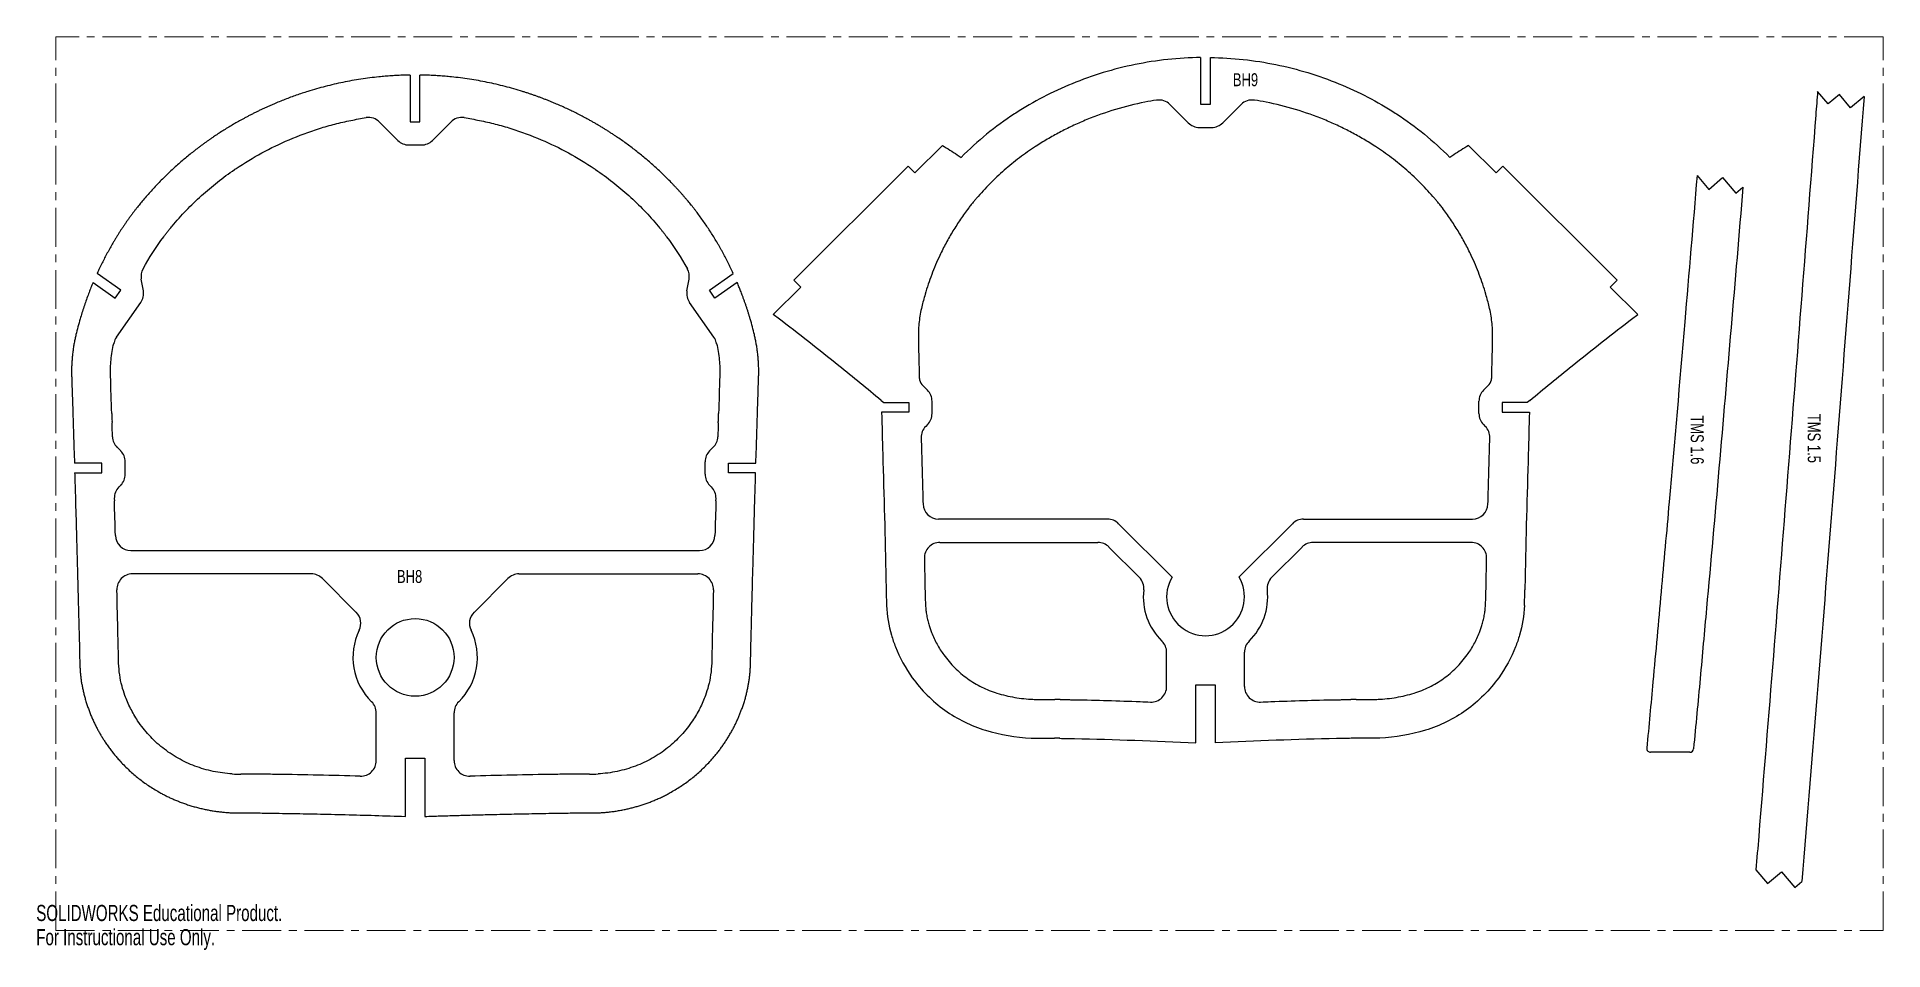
# Model space of a CAD drawing. Header units: inches. Extents: x 0 to 23.8, y 0 to 11.8.
import ezdxf

# ---------------------------------------------------------------- set-up
doc = ezdxf.new("R2010")
doc.units = ezdxf.units.IN
doc.header["$MEASUREMENT"] = 0
doc.linetypes.add('CENTERX2', pattern=[0.8, 0.5, -0.1, 0.1, -0.1])
doc.layers.add('PART_NAMES', color=1, linetype='Continuous')
doc.styles.add('SLDTEXTSTYLE0', font='TXT', dxfattribs={"width": 0.75})
doc.styles.add('SLDTEXTSTYLE1', font='TXT', dxfattribs={"width": 0.7})

msp = doc.modelspace()

# ---------------------------------------------------------------- linework, layer by layer
at = {"color": 7, "linetype": 'CENTERX2', "lineweight": 18}
for p, q in [((0.25, 0.25), (0.25, 11.75)), ((23.75, 11.75), (0.25, 11.75)), ((23.75, 0.25), (23.75, 11.75)), ((0.25, 0.25), (23.75, 0.25))]:
    msp.add_line(p, q, dxfattribs=at)
at = {"color": 7, "linetype": 'Continuous', "lineweight": 25}
for p, q in [((14.974, 11.485), (14.974, 10.885)), ((15.099, 10.885), (15.099, 11.485)), ((4.81, 11.259), (4.81, 10.659)), ((4.935, 10.659), (4.935, 11.259)), ((23.045, 10.887), (22.908, 11.049)), ((23.19, 11.009), (23.045, 10.887)), ((23.333, 10.839), (23.19, 11.009)), ((23.505, 10.984), (23.333, 10.839)), ((14.579, 10.88), (14.815, 10.643)), ((14.974, 10.885), (15.099, 10.885)), ((15.258, 10.643), (15.494, 10.88)), ((4.415, 10.654), (4.652, 10.417)), ((4.81, 10.659), (4.935, 10.659)), ((5.094, 10.417), (5.331, 10.654)), ((14.957, 10.585), (15.116, 10.585)), ((4.793, 10.359), (4.953, 10.359)), ((11.3, 10), (11.654, 10.353)), ((11.844, 10.233), (11.896, 10.2)), ((18.229, 10.233), (18.177, 10.2)), ((18.773, 10), (18.419, 10.353)), ((11.212, 10.088), (9.743, 8.62)), ((11.3, 10), (11.212, 10.088)), ((18.773, 10), (18.861, 10.088)), ((18.861, 10.088), (20.33, 8.62)), ((21.358, 9.965), (21.508, 9.788)), ((21.508, 9.788), (21.687, 9.939)), ((21.687, 9.939), (21.857, 9.738)), ((21.857, 9.738), (21.947, 9.815)), ((0.731, 8.588), (1.017, 8.387)), ((0.791, 8.725), (0.782, 8.705)), ((1.089, 8.489), (0.782, 8.705)), ((1.378, 8.481), (1.351, 8.634)), ((8.368, 8.481), (8.395, 8.634)), ((8.657, 8.489), (8.964, 8.705)), ((9.015, 8.588), (8.728, 8.387)), ((8.964, 8.705), (8.955, 8.725)), ((9.743, 8.62), (9.831, 8.531)), ((20.33, 8.62), (20.242, 8.531)), ((1.017, 8.387), (1.089, 8.489)), ((1.031, 7.884), (1.345, 8.331)), ((8.714, 7.884), (8.401, 8.331)), ((8.728, 8.387), (8.657, 8.489)), ((9.478, 8.178), (9.831, 8.531)), ((20.595, 8.178), (20.242, 8.531)), ((11.462, 7.203), (11.405, 7.26)), ((18.611, 7.203), (18.668, 7.26)), ((10.866, 7.071), (10.899, 7.044)), ((11.22, 6.919), (10.87, 6.919)), ((10.899, 7.044), (11.22, 7.044)), ((11.22, 7.044), (11.22, 6.919)), ((11.52, 6.902), (11.52, 7.061)), ((18.553, 6.902), (18.553, 7.061)), ((19.174, 7.044), (18.853, 7.044)), ((18.853, 7.044), (18.853, 6.919)), ((18.853, 6.919), (19.203, 6.919)), ((19.207, 7.071), (19.174, 7.044)), ((0.974, 6.8), (0.975, 6.782)), ((11.462, 6.76), (11.439, 6.737)), ((18.611, 6.76), (18.634, 6.737)), ((1.086, 6.422), (1.039, 6.469)), ((8.66, 6.422), (8.707, 6.469)), ((0.487, 6.392), (0.491, 6.264)), ((0.844, 6.264), (0.491, 6.264)), ((0.844, 6.139), (0.844, 6.264)), ((1.144, 6.121), (1.144, 6.281)), ((8.601, 6.121), (8.601, 6.281)), ((8.901, 6.264), (9.255, 6.264)), ((8.901, 6.139), (8.901, 6.264)), ((9.255, 6.264), (9.259, 6.392)), ((0.494, 6.139), (0.844, 6.139)), ((1.063, 5.957), (1.086, 5.98)), ((8.683, 5.957), (8.66, 5.98)), ((9.251, 6.139), (8.901, 6.139)), ((1.004, 5.81), (1.005, 5.778)), ((8.741, 5.778), (8.742, 5.81)), ((13.777, 5.544), (11.604, 5.544)), ((14.606, 4.798), (13.918, 5.485)), ((15.467, 4.798), (16.155, 5.485)), ((16.296, 5.544), (18.469, 5.544)), ((11.621, 5.244), (13.653, 5.244)), ((18.452, 5.244), (16.42, 5.244)), ((1.218, 5.139), (8.528, 5.139)), ((13.794, 5.185), (14.184, 4.795)), ((16.279, 5.185), (15.889, 4.795)), ((3.538, 4.839), (1.237, 4.839)), ((4.116, 4.344), (3.68, 4.78)), ((5.63, 4.344), (6.066, 4.78)), ((6.208, 4.839), (8.509, 4.839)), ((0.552, 4.032), (0.555, 3.892)), ((9.191, 3.892), (9.194, 4.032)), ((14.537, 3.39), (14.537, 3.83)), ((15.537, 3.39), (15.537, 3.83)), ((14.912, 3.413), (15.162, 3.413)), ((14.912, 2.663), (14.912, 3.413)), ((15.162, 3.413), (15.162, 2.663)), ((4.373, 2.436), (4.373, 3.05)), ((5.373, 2.436), (5.373, 3.05)), ((4.748, 2.468), (4.998, 2.468)), ((4.748, 1.718), (4.748, 2.468)), ((4.998, 2.468), (4.998, 1.718)), ((21.264, 2.543), (20.761, 2.543)), ((22.115, 1.031), (22.265, 0.853)), ((22.265, 0.853), (22.444, 1.005)), ((22.444, 1.005), (22.614, 0.803)), ((22.614, 0.803), (22.705, 0.88))]:
    msp.add_line(p, q, dxfattribs=at)
at = {"color": 7, "linetype": 'Continuous', "lineweight": 25, "flags": 128}
for points in [[(0.475, 6.784), (0.475, 6.782), (0.475, 6.779), (0.475, 6.777), (0.475, 6.775), (0.475, 6.773), (0.475, 6.771), (0.475, 6.768), (0.475, 6.766)], [(8.771, 6.782), (8.771, 6.784), (8.771, 6.787), (8.771, 6.789), (8.771, 6.791), (8.771, 6.793), (8.771, 6.795), (8.771, 6.798), (8.771, 6.8)], [(9.271, 6.766), (9.271, 6.768), (9.271, 6.771), (9.271, 6.773), (9.271, 6.775), (9.271, 6.777), (9.271, 6.779), (9.271, 6.782), (9.271, 6.784)]]:
    msp.add_lwpolyline(points, dxfattribs=at)
at = {"color": 7, "linetype": 'Continuous', "lineweight": 25}
msp.add_circle((4.873, 3.764), 0.5, dxfattribs=at)
for centre, radius, start, end in [((14.438, 10.738), 0.2, 45, 98.9804), ((15.635, 10.738), 0.2, 81.0196, 135), ((4.273, 10.513), 0.2, 45.0001, 98.8065), ((5.472, 10.513), 0.2, 81.1935, 135), ((5.025, 6.409), 4.896, 123.9351, 124.2438), ((4.72, 6.409), 4.896, 55.7562, 56.0649), ((14.957, 10.785), 0.2, 225, 270), ((15.116, 10.785), 0.2, 270, 315), ((4.793, 10.559), 0.2, 225.0001, 270), ((4.953, 10.559), 0.2, 270, 315), ((5.025, 6.409), 4.396, 123.9411, 124.2438), ((4.72, 6.409), 4.396, 55.7562, 56.0644), ((1.548, 8.669), 0.2, 150.8783, 190), ((8.198, 8.669), 0.2, 350, 29.1217), ((1.181, 8.446), 0.2, 325, 10), ((8.565, 8.446), 0.2, 170, 215), ((14.758, 7.462), 3.467, 163.6466, 166.3965), ((15.315, 7.462), 3.467, 13.6035, 16.3534), ((4.703, 6.914), 4.311, 163.7446, 166.5321), ((5.043, 6.914), 4.311, 13.4679, 16.2554), ((1.195, 7.769), 0.2, 145, 166.2982), ((8.551, 7.769), 0.2, 13.7018, 35), ((4.703, 6.914), 3.811, 166.2982, 166.5321), ((5.043, 6.914), 3.811, 13.4679, 13.7018), ((31.914, 8.041), 20.569, 181.6536, 181.8973), ((31.837, 8.038), 20.492, 181.8956, 181.9651), ((-1.841, 8.041), 20.569, 358.1028, 358.3465), ((-1.764, 8.038), 20.492, 358.0349, 358.1044), ((11.546, 7.401), 0.2, 199.2549, 225), ((11.32, 7.061), 0.2, 0, 45), ((18.753, 7.061), 0.2, 135, 180), ((18.527, 7.401), 0.2, 315, 340.7451), ((89.686, 9.636), 89.257, 181.76466, 181.83113), ((89.686, 9.636), 88.757, 181.76466, 181.83113), ((-79.94, 9.636), 88.757, 358.16887, 358.23534), ((-79.94, 9.636), 89.257, 358.16887, 358.23534), ((11.32, 6.902), 0.2, 315, 0), ((18.753, 6.902), 0.2, 180, 225), ((11.58, 6.596), 0.2, 135, 181.6867), ((18.493, 6.596), 0.2, 358.3133, 45), ((1.18, 6.61), 0.2, 181.7793, 225), ((0.944, 6.281), 0.2, 0, 45), ((8.801, 6.281), 0.2, 135, 180), ((8.565, 6.61), 0.2, 315, 358.2207), ((1.204, 5.816), 0.2, 135, 181.6594), ((0.944, 6.121), 0.2, 315, 0), ((8.801, 6.121), 0.2, 180, 225), ((8.542, 5.816), 0.2, 358.3406, 45), ((11.604, 5.744), 0.2, 181.4996, 270), ((18.469, 5.744), 0.2, 270, 358.5004), ((13.777, 5.344), 0.2, 45, 90), ((16.296, 5.344), 0.2, 90, 135), ((1.218, 5.339), 0.2, 181.6026, 270), ((8.528, 5.339), 0.2, 270, 358.3974), ((11.621, 5.044), 0.2, 90, 181.2703), ((13.653, 5.044), 0.2, 45, 90), ((16.42, 5.044), 0.2, 90, 135), ((18.452, 5.044), 0.2, 358.7297, 90), ((1.237, 4.639), 0.2, 90, 181.4929), ((3.538, 4.639), 0.2, 45, 90), ((6.208, 4.639), 0.2, 90, 135), ((8.509, 4.639), 0.2, 358.5071, 90), ((14.043, 4.654), 0.2, 353.6822, 45), ((15.037, 4.544), 0.5, 149.4775, 30.5225), ((16.03, 4.654), 0.2, 135, 186.3178), ((19.146, 4.782), 8.218, 181.0272, 182.4418), ((19.146, 4.782), 7.718, 181.0272, 182.4418), ((15.037, 4.544), 0.8, 173.6822, 225.573), ((15.037, 4.544), 0.8, 314.427, 6.3178), ((10.927, 4.782), 7.718, 357.5582, 358.9728), ((10.927, 4.782), 8.218, 357.5582, 358.9728), ((3.974, 4.203), 0.2, 333.9656, 45), ((5.771, 4.203), 0.2, 135, 206.0344), ((4.873, 3.764), 0.8, 153.9656, 225.573), ((4.873, 3.764), 0.8, 314.427, 26.0344), ((14.337, 3.83), 0.2, 0, 45.573), ((15.737, 3.83), 0.2, 134.427, 180), ((14.337, 3.39), 0.2, 267.7101, 0), ((15.737, 3.39), 0.2, 180, 272.2899), ((4.173, 3.05), 0.2, 360, 45.573), ((5.573, 3.05), 0.2, 134.427, 180), ((12.941, -11.623), 14.848, 89.1196, 89.3827), ((17.132, -11.623), 14.848, 90.6173, 90.8804), ((12.941, -11.623), 14.348, 89.1196, 89.3827), ((17.132, -11.623), 14.348, 90.6173, 90.8804), ((4.173, 2.436), 0.2, 268.4374, 360), ((5.573, 2.436), 0.2, 180, 271.5626), ((20.761, 2.593), 0.05, 174.6541, 270), ((21.264, 2.593), 0.05, 270, 354.659), ((2.616, 3.892), 1.63, 266.599, 270.601), ((2.541, -26.671), 28.934, 89.3179, 89.4594), ((7.204, -26.671), 28.934, 90.5404, 90.6819), ((7.13, 3.892), 1.63, 269.399, 273.4008), ((2.616, 3.892), 2.13, 266.599, 270.601), ((2.541, -26.671), 28.434, 89.3179, 89.4594), ((7.204, -26.671), 28.434, 90.5404, 90.6819), ((7.13, 3.892), 2.13, 269.399, 273.401)]:
    msp.add_arc(centre, radius, start, end, dxfattribs=at)
for points in [[(14.974, 11.485), (14.691, 11.481), (14.125, 11.42), (13.582, 11.255), (13.32, 11.147)], [(15.099, 11.485), (15.382, 11.481), (15.948, 11.42), (16.491, 11.255), (16.753, 11.147)], [(13.32, 11.147), (13.068, 11.044), (12.825, 10.917), (12.596, 10.77)], [(16.753, 11.147), (17.005, 11.044), (17.248, 10.917), (17.477, 10.77)], [(12.579, 10.759), (12.332, 10.598), (12.102, 10.41), (11.896, 10.2)], [(12.596, 10.77), (12.59, 10.766), (12.585, 10.762), (12.579, 10.759)], [(13.51, 10.685), (13.454, 10.662), (13.343, 10.613), (13.18, 10.533), (13.021, 10.445), (12.917, 10.382), (12.866, 10.349)], [(17.207, 10.349), (17.156, 10.382), (17.052, 10.445), (16.893, 10.533), (16.73, 10.613), (16.619, 10.662), (16.563, 10.685)], [(17.477, 10.77), (17.483, 10.766), (17.488, 10.762), (17.494, 10.759)], [(17.494, 10.759), (17.741, 10.598), (17.971, 10.41), (18.177, 10.2)], [(2.571, 10.056), (2.785, 10.2), (3.013, 10.325), (3.251, 10.426)], [(6.495, 10.426), (6.732, 10.325), (6.96, 10.201), (7.175, 10.056)], [(11.654, 10.353), (11.717, 10.313), (11.781, 10.273), (11.844, 10.233)], [(12.852, 10.34), (12.781, 10.294), (12.642, 10.196), (12.446, 10.036), (12.261, 9.862), (12.147, 9.738), (12.092, 9.674)], [(12.866, 10.349), (12.865, 10.348), (12.863, 10.347), (12.859, 10.344), (12.855, 10.342), (12.853, 10.34), (12.852, 10.34)], [(17.221, 10.34), (17.22, 10.34), (17.218, 10.342), (17.214, 10.344), (17.21, 10.347), (17.208, 10.348), (17.207, 10.349)], [(17.981, 9.674), (17.926, 9.738), (17.812, 9.862), (17.627, 10.036), (17.431, 10.196), (17.292, 10.294), (17.221, 10.34)], [(18.419, 10.353), (18.356, 10.313), (18.292, 10.273), (18.229, 10.233)], [(11.991, 9.548), (11.954, 9.501), (11.885, 9.404), (11.788, 9.253), (11.699, 9.098), (11.645, 8.991), (11.62, 8.937)], [(12.057, 9.632), (12.051, 9.625), (12.04, 9.612), (12.023, 9.591), (12.007, 9.57), (11.996, 9.556), (11.991, 9.548)], [(12.092, 9.674), (12.089, 9.67), (12.083, 9.663), (12.075, 9.653), (12.066, 9.643), (12.06, 9.636), (12.057, 9.632)], [(18.016, 9.632), (18.013, 9.636), (18.007, 9.643), (17.998, 9.653), (17.99, 9.663), (17.984, 9.67), (17.981, 9.674)], [(18.083, 9.548), (18.077, 9.556), (18.066, 9.57), (18.05, 9.591), (18.033, 9.612), (18.022, 9.625), (18.016, 9.632)], [(18.453, 8.937), (18.428, 8.991), (18.374, 9.098), (18.285, 9.253), (18.188, 9.404), (18.119, 9.501), (18.083, 9.548)], [(1.71, 9.27), (1.723, 9.285), (1.735, 9.3), (1.747, 9.315)], [(7.998, 9.315), (8.011, 9.3), (8.023, 9.285), (8.036, 9.27)], [(1.373, 8.766), (1.453, 8.91), (1.542, 9.048), (1.64, 9.179)], [(8.106, 9.179), (8.204, 9.048), (8.293, 8.91), (8.373, 8.766)], [(11.62, 8.937), (11.601, 8.897), (11.565, 8.815), (11.515, 8.691), (11.47, 8.566), (11.444, 8.481), (11.431, 8.438)], [(18.642, 8.438), (18.629, 8.481), (18.603, 8.566), (18.558, 8.691), (18.508, 8.815), (18.472, 8.897), (18.453, 8.937)], [(11.388, 8.277), (11.38, 8.246), (11.367, 8.182), (11.353, 8.084), (11.345, 7.987), (11.344, 7.921), (11.344, 7.888)], [(18.729, 7.888), (18.729, 7.921), (18.728, 7.987), (18.72, 8.084), (18.706, 8.182), (18.693, 8.246), (18.685, 8.277)], [(11.344, 7.888), (11.345, 7.852), (11.346, 7.778), (11.348, 7.668), (11.351, 7.558), (11.353, 7.484), (11.354, 7.447)], [(18.719, 7.447), (18.72, 7.484), (18.722, 7.558), (18.725, 7.668), (18.727, 7.778), (18.728, 7.852), (18.729, 7.888)], [(0.971, 6.903), (0.966, 7.064), (0.961, 7.225), (0.955, 7.386)], [(8.79, 7.386), (8.785, 7.225), (8.78, 7.064), (8.775, 6.903)], [(10.87, 6.919), (10.876, 6.74), (10.881, 6.56), (10.886, 6.381)], [(19.203, 6.919), (19.197, 6.74), (19.192, 6.56), (19.187, 6.381)], [(0.981, 6.604), (0.979, 6.663), (0.977, 6.723), (0.975, 6.782)], [(8.771, 6.782), (8.769, 6.723), (8.767, 6.663), (8.765, 6.604)], [(10.886, 6.381), (10.902, 5.843), (10.916, 5.305), (10.927, 4.765)], [(19.187, 6.381), (19.171, 5.843), (19.157, 5.305), (19.146, 4.765)], [(1.018, 5.333), (1.014, 5.481), (1.009, 5.63), (1.005, 5.778)], [(8.741, 5.778), (8.736, 5.63), (8.732, 5.481), (8.728, 5.333)], [(11.421, 5.039), (11.423, 4.951), (11.425, 4.863), (11.427, 4.775)], [(18.646, 4.775), (18.648, 4.863), (18.65, 4.951), (18.652, 5.039)], [(10.927, 4.765), (10.928, 4.722), (10.929, 4.678), (10.929, 4.635)], [(11.427, 4.775), (11.427, 4.764), (11.427, 4.742), (11.428, 4.709), (11.429, 4.676), (11.429, 4.654), (11.429, 4.644)], [(18.644, 4.644), (18.644, 4.654), (18.644, 4.676), (18.645, 4.709), (18.646, 4.742), (18.646, 4.764), (18.646, 4.775)], [(19.146, 4.765), (19.145, 4.722), (19.144, 4.678), (19.144, 4.635)], [(1.051, 4.044), (1.047, 4.24), (1.042, 4.437), (1.037, 4.633)], [(8.709, 4.633), (8.704, 4.437), (8.699, 4.24), (8.694, 4.044)], [(10.935, 4.432), (10.941, 4.303), (10.962, 4.174), (10.998, 4.05)], [(11.435, 4.453), (11.436, 4.431), (11.439, 4.386), (11.448, 4.32), (11.461, 4.254), (11.472, 4.211), (11.478, 4.19)], [(18.595, 4.19), (18.601, 4.211), (18.612, 4.254), (18.625, 4.32), (18.634, 4.386), (18.637, 4.431), (18.638, 4.453)], [(19.138, 4.432), (19.132, 4.303), (19.111, 4.174), (19.075, 4.05)], [(1.055, 3.903), (1.054, 3.95), (1.053, 3.997), (1.051, 4.044)], [(8.694, 4.044), (8.693, 3.997), (8.692, 3.95), (8.691, 3.903)], [(10.998, 4.05), (11.013, 4), (11.03, 3.95), (11.049, 3.901)], [(11.478, 4.19), (11.481, 4.181), (11.486, 4.163), (11.495, 4.137), (11.504, 4.111), (11.511, 4.093), (11.514, 4.085)], [(11.514, 4.085), (11.524, 4.059), (11.546, 4.008), (11.583, 3.934), (11.625, 3.863), (11.656, 3.818), (11.672, 3.796)], [(18.401, 3.796), (18.417, 3.818), (18.448, 3.863), (18.49, 3.934), (18.527, 4.008), (18.549, 4.059), (18.559, 4.085)], [(18.559, 4.085), (18.562, 4.093), (18.569, 4.111), (18.578, 4.137), (18.587, 4.163), (18.592, 4.181), (18.595, 4.19)], [(19.075, 4.05), (19.06, 4), (19.043, 3.95), (19.024, 3.901)], [(1.06, 3.689), (1.058, 3.761), (1.056, 3.832), (1.055, 3.903)], [(8.691, 3.903), (8.689, 3.832), (8.688, 3.761), (8.686, 3.689)], [(11.049, 3.901), (11.105, 3.76), (11.178, 3.626), (11.266, 3.503)], [(19.024, 3.901), (18.968, 3.76), (18.895, 3.626), (18.807, 3.503)], [(11.672, 3.796), (11.714, 3.737), (11.808, 3.627), (11.973, 3.487), (12.157, 3.377), (12.287, 3.325), (12.355, 3.305)], [(17.718, 3.305), (17.786, 3.325), (17.916, 3.377), (18.1, 3.487), (18.265, 3.627), (18.359, 3.737), (18.401, 3.796)], [(1.14, 3.276), (1.126, 3.315), (1.114, 3.355), (1.103, 3.395)], [(8.643, 3.395), (8.632, 3.355), (8.62, 3.315), (8.606, 3.276)], [(11.266, 3.503), (11.324, 3.423), (11.453, 3.271), (11.68, 3.079), (11.934, 2.927), (12.116, 2.855), (12.209, 2.826)], [(18.807, 3.503), (18.749, 3.423), (18.62, 3.271), (18.393, 3.079), (18.139, 2.927), (17.957, 2.855), (17.864, 2.826)], [(12.355, 3.305), (12.392, 3.293), (12.467, 3.273), (12.582, 3.249), (12.7, 3.233), (12.778, 3.227), (12.818, 3.225)], [(12.818, 3.225), (12.827, 3.225), (12.845, 3.224), (12.873, 3.223), (12.9, 3.223), (12.919, 3.223), (12.928, 3.223)], [(12.928, 3.223), (12.942, 3.224), (12.971, 3.224), (13.014, 3.224), (13.058, 3.224), (13.086, 3.224), (13.101, 3.224)], [(13.169, 3.223), (13.185, 3.222), (13.216, 3.222), (13.263, 3.221), (13.311, 3.22), (13.344, 3.22), (13.36, 3.22)], [(16.713, 3.22), (16.729, 3.22), (16.762, 3.22), (16.81, 3.221), (16.857, 3.222), (16.888, 3.222), (16.904, 3.223)], [(16.972, 3.224), (16.987, 3.224), (17.015, 3.224), (17.059, 3.224), (17.102, 3.224), (17.131, 3.224), (17.145, 3.223)], [(17.145, 3.223), (17.154, 3.223), (17.173, 3.223), (17.2, 3.223), (17.228, 3.224), (17.246, 3.225), (17.255, 3.225)], [(17.255, 3.225), (17.295, 3.227), (17.373, 3.233), (17.491, 3.249), (17.606, 3.273), (17.681, 3.293), (17.718, 3.305)], [(12.209, 2.826), (12.398, 2.769), (12.595, 2.735), (12.795, 2.726)], [(12.795, 2.726), (12.842, 2.723), (12.888, 2.723), (12.935, 2.723)], [(12.935, 2.723), (12.988, 2.724), (13.042, 2.724), (13.095, 2.724)], [(13.161, 2.723), (13.224, 2.722), (13.287, 2.721), (13.35, 2.72)], [(13.35, 2.72), (13.867, 2.709), (14.387, 2.69), (14.912, 2.663)], [(16.723, 2.72), (16.206, 2.709), (15.686, 2.69), (15.162, 2.663)], [(16.912, 2.723), (16.849, 2.722), (16.786, 2.721), (16.723, 2.72)], [(17.138, 2.723), (17.085, 2.724), (17.031, 2.724), (16.978, 2.724)], [(17.278, 2.726), (17.231, 2.723), (17.185, 2.723), (17.138, 2.723)], [(17.864, 2.826), (17.675, 2.769), (17.478, 2.735), (17.278, 2.726)], [(2.814, 2.262), (2.754, 2.263), (2.693, 2.263), (2.633, 2.262)], [(4.167, 2.236), (3.808, 2.246), (3.448, 2.254), (3.088, 2.259)], [(6.658, 2.259), (6.298, 2.254), (5.938, 2.246), (5.578, 2.236)], [(7.113, 2.262), (7.053, 2.263), (6.992, 2.263), (6.931, 2.262)]]:
    msp.add_open_spline(points, degree=3, dxfattribs=at)
for points, knots in [([(4.81, 11.259), (4.797, 11.259), (4.77, 11.258), (4.729, 11.257), (4.689, 11.256), (4.649, 11.254), (4.608, 11.252), (4.568, 11.249), (4.527, 11.246), (4.487, 11.243), (4.447, 11.24), (4.342, 11.229), (4.174, 11.208), (3.944, 11.167), (3.717, 11.114), (3.542, 11.064), (3.418, 11.024), (3.344, 10.999), (3.271, 10.973), (3.198, 10.945), (3.126, 10.916), (3.078, 10.896), (3.054, 10.886)], [0, 0, 0, 0, 0.022407, 0.044808, 0.067206, 0.089603, 0.111999, 0.134398, 0.1568, 0.179207, 0.201622, 0.224045, 0.353346, 0.482665, 0.611975, 0.741305, 0.784438, 0.827548, 0.870647, 0.913747, 0.956861, 1, 1, 1, 1]), ([(6.692, 10.886), (6.679, 10.892), (6.652, 10.903), (6.613, 10.919), (6.574, 10.935), (6.534, 10.95), (6.494, 10.965), (6.455, 10.98), (6.415, 10.994), (6.375, 11.008), (6.334, 11.022), (6.294, 11.035), (6.193, 11.067), (6.029, 11.114), (5.801, 11.167), (5.571, 11.208), (5.39, 11.231), (5.259, 11.243), (5.178, 11.249), (5.097, 11.254), (5.016, 11.257), (4.962, 11.258), (4.935, 11.259)], [0, 0, 0, 0, 0.023533, 0.047056, 0.070573, 0.094085, 0.117594, 0.141102, 0.164611, 0.188123, 0.21164, 0.235164, 0.258697, 0.388015, 0.517337, 0.646645, 0.775957, 0.820791, 0.865599, 0.910394, 0.95519, 1, 1, 1, 1]), ([(14.407, 10.936), (14.357, 10.928), (14.179, 10.896), (13.876, 10.821), (13.63, 10.734), (13.51, 10.685)], [0.4035093, 0.4035093, 0.4035093, 0.4035093, 0.5000465, 0.7500187, 0.9999909, 0.9999909, 0.9999909, 0.9999909]), ([(16.563, 10.685), (16.443, 10.734), (16.197, 10.821), (15.894, 10.896), (15.716, 10.928), (15.666, 10.936)], [0.0001022, 0.0001022, 0.0001022, 0.0001022, 0.2500744, 0.5000465, 0.5965837, 0.5965837, 0.5965837, 0.5965837]), ([(22.908, 11.049), (22.9, 10.948), (22.772, 9.298), (22.525, 6.101), (22.266, 2.865), (22.127, 1.175), (22.115, 1.031)], [181.95232, 181.95232, 181.95232, 181.95232, 182.716352, 194.359189, 206.002025, 207.089711, 207.089711, 207.089711, 207.089711]), ([(23.505, 10.984), (23.374, 9.299), (23.244, 7.615), (22.979, 4.246), (22.844, 2.563), (22.705, 0.88)], [0, 0, 0, 0, 0.5, 0.5, 1, 1, 1, 1]), ([(3.054, 10.886), (3.041, 10.88), (3.014, 10.869), (2.975, 10.851), (2.935, 10.833), (2.896, 10.815), (2.857, 10.796), (2.818, 10.777), (2.779, 10.757), (2.74, 10.737), (2.702, 10.717), (2.655, 10.692), (2.6, 10.661), (2.537, 10.625), (2.475, 10.588), (2.413, 10.55), (2.352, 10.511), (2.312, 10.484), (2.292, 10.471)], [0, 0, 0, 0, 0.049975, 0.099942, 0.149906, 0.19987, 0.249841, 0.29982, 0.349815, 0.399827, 0.449863, 0.499926, 0.58334, 0.6667, 0.750025, 0.833337, 0.916655, 1, 1, 1, 1]), ([(3.251, 10.426), (3.379, 10.481), (3.509, 10.529), (3.708, 10.592), (3.775, 10.611), (3.909, 10.645), (4.042, 10.676), (4.177, 10.7), (4.243, 10.711)], [0.3794382, 0.3794382, 0.3794382, 0.3794382, 0.6294382, 0.6294382, 0.7544382, 0.7544382, 0.8794382, 1, 1, 1, 1]), ([(5.503, 10.711), (5.569, 10.7), (5.703, 10.676), (5.836, 10.645), (5.971, 10.611), (6.038, 10.592), (6.237, 10.529), (6.367, 10.481), (6.495, 10.426)], [0, 0, 0, 0, 0.1204586, 0.2454586, 0.2454586, 0.3704586, 0.3704586, 0.6204586, 0.6204586, 0.6204586, 0.6204586]), ([(7.454, 10.471), (7.442, 10.479), (7.418, 10.495), (7.381, 10.519), (7.345, 10.542), (7.308, 10.565), (7.271, 10.588), (7.234, 10.61), (7.196, 10.633), (7.158, 10.654), (7.121, 10.676), (7.074, 10.701), (7.019, 10.731), (6.954, 10.764), (6.889, 10.796), (6.824, 10.827), (6.758, 10.857), (6.714, 10.876), (6.692, 10.886)], [0, 0, 0, 0, 0.050007, 0.100003, 0.149991, 0.199977, 0.249964, 0.299957, 0.349961, 0.399979, 0.450016, 0.500077, 0.583493, 0.666843, 0.750149, 0.83343, 0.916707, 1, 1, 1, 1]), ([(2.27, 10.456), (2.26, 10.449), (2.238, 10.435), (2.207, 10.413), (2.176, 10.39), (2.145, 10.368), (2.114, 10.345), (2.084, 10.322), (2.053, 10.299), (1.993, 10.252), (1.904, 10.179), (1.788, 10.078), (1.676, 9.973), (1.586, 9.883), (1.516, 9.809), (1.464, 9.752), (1.414, 9.695), (1.381, 9.656), (1.364, 9.636)], [0, 0, 0, 0, 0.031225, 0.062453, 0.093688, 0.12493, 0.156184, 0.18745, 0.218732, 0.250031, 0.374987, 0.500029, 0.625027, 0.750014, 0.812563, 0.875065, 0.937537, 1, 1, 1, 1]), ([(8.382, 9.636), (8.373, 9.646), (8.357, 9.665), (8.332, 9.694), (8.307, 9.723), (8.281, 9.752), (8.256, 9.78), (8.23, 9.808), (8.203, 9.836), (8.151, 9.892), (8.069, 9.973), (7.958, 10.078), (7.842, 10.179), (7.743, 10.26), (7.662, 10.322), (7.601, 10.368), (7.539, 10.413), (7.497, 10.442), (7.476, 10.456)], [0, 0, 0, 0, 0.031228, 0.062457, 0.093689, 0.124928, 0.156175, 0.187432, 0.218703, 0.249988, 0.374958, 0.499973, 0.624998, 0.749971, 0.812545, 0.875062, 0.937541, 1, 1, 1, 1]), ([(1.747, 9.315), (1.806, 9.385), (1.866, 9.452), (1.992, 9.583), (2.057, 9.646), (2.192, 9.768), (2.261, 9.826), (2.403, 9.938), (2.476, 9.992), (2.551, 10.043)], [0, 0, 0, 0, 0.25, 0.25, 0.5, 0.5, 0.75, 0.75, 1, 1, 1, 1]), ([(7.194, 10.043), (7.269, 9.992), (7.342, 9.938), (7.485, 9.826), (7.554, 9.768), (7.689, 9.646), (7.754, 9.583), (7.88, 9.452), (7.94, 9.385), (7.998, 9.315)], [0, 0, 0, 0, 0.25, 0.25, 0.5, 0.5, 0.75, 0.75, 1, 1, 1, 1]), ([(21.358, 9.965), (21.306, 9.337), (21.188, 7.937), (21.034, 6.151), (20.896, 4.607), (20.8, 3.552), (20.738, 2.882), (20.712, 2.598)], [207.089711, 207.089711, 207.089711, 207.089711, 211.823444, 217.644862, 220.555571, 223.46628, 225.603553, 225.603553, 225.603553, 225.603553]), ([(21.947, 9.815), (21.847, 8.61), (21.745, 7.406), (21.587, 5.599), (21.534, 4.998), (21.452, 4.095), (21.425, 3.794), (21.37, 3.192), (21.342, 2.891), (21.313, 2.589)], [0, 0, 0, 0, 0.5, 0.5, 0.75, 0.75, 0.875, 0.875, 1, 1, 1, 1]), ([(1.322, 9.585), (1.315, 9.577), (1.301, 9.559), (1.28, 9.532), (1.259, 9.505), (1.245, 9.487), (1.238, 9.478)], [0, 0, 0, 0, 0.2506546, 0.5008527, 0.7506245, 1, 1, 1, 1]), ([(1.364, 9.636), (1.357, 9.628), (1.343, 9.611), (1.329, 9.594), (1.322, 9.585)], [0, 0, 0, 0, 0.5053, 1, 1, 1, 1]), ([(8.423, 9.585), (8.417, 9.594), (8.403, 9.611), (8.389, 9.628), (8.382, 9.636)], [0, 0, 0, 0, 0.4947, 1, 1, 1, 1]), ([(8.507, 9.478), (8.501, 9.487), (8.487, 9.505), (8.466, 9.532), (8.445, 9.559), (8.431, 9.577), (8.423, 9.585)], [0, 0, 0, 0, 0.249376, 0.499147, 0.749345, 1, 1, 1, 1]), ([(1.238, 9.478), (1.23, 9.467), (1.215, 9.445), (1.191, 9.413), (1.168, 9.381), (1.146, 9.348), (1.123, 9.315), (1.101, 9.282), (1.079, 9.248), (1.058, 9.215), (1.037, 9.181), (1.016, 9.147), (0.99, 9.103), (0.958, 9.05), (0.923, 8.986), (0.888, 8.921), (0.855, 8.857), (0.822, 8.791), (0.802, 8.747), (0.791, 8.725)], [0, 0, 0, 0, 0.045458, 0.090906, 0.136348, 0.181788, 0.227229, 0.272677, 0.318135, 0.363607, 0.409097, 0.454608, 0.500145, 0.58354, 0.666867, 0.750153, 0.83342, 0.916695, 1, 1, 1, 1]), ([(1.64, 9.179), (1.647, 9.189), (1.655, 9.199), (1.67, 9.219), (1.678, 9.229), (1.694, 9.249), (1.702, 9.26), (1.71, 9.27)], [0, 0, 0, 0, 0.000953647, 0.000953647, 0.001907097, 0.001907097, 0.002916648, 0.002916648, 0.002916648, 0.002916648]), ([(8.036, 9.27), (8.043, 9.26), (8.051, 9.251), (8.067, 9.231), (8.075, 9.221), (8.09, 9.201), (8.098, 9.19), (8.106, 9.179)], [0, 0, 0, 0, 0.000953652, 0.000953652, 0.00190711, 0.00190711, 0.002916662, 0.002916662, 0.002916662, 0.002916662]), ([(8.955, 8.725), (8.949, 8.737), (8.938, 8.761), (8.921, 8.797), (8.903, 8.833), (8.885, 8.868), (8.867, 8.904), (8.848, 8.939), (8.829, 8.974), (8.81, 9.009), (8.791, 9.044), (8.771, 9.078), (8.745, 9.122), (8.713, 9.175), (8.674, 9.237), (8.634, 9.298), (8.593, 9.359), (8.551, 9.419), (8.522, 9.458), (8.507, 9.478)], [0, 0, 0, 0, 0.045441, 0.09087, 0.136292, 0.181709, 0.227127, 0.272549, 0.317979, 0.363421, 0.408879, 0.454357, 0.499859, 0.583317, 0.666701, 0.750037, 0.83335, 0.916662, 1, 1, 1, 1]), ([(0.731, 8.588), (0.726, 8.577), (0.717, 8.556), (0.704, 8.524), (0.691, 8.492), (0.679, 8.459), (0.661, 8.413), (0.639, 8.351), (0.613, 8.275), (0.588, 8.198), (0.572, 8.146), (0.565, 8.121)], [0, 0, 0, 0, 0.069768, 0.139539, 0.209317, 0.279107, 0.348914, 0.511822, 0.674602, 0.837308, 1, 1, 1, 1]), ([(9.181, 8.121), (9.177, 8.134), (9.17, 8.159), (9.158, 8.198), (9.146, 8.236), (9.133, 8.275), (9.12, 8.313), (9.107, 8.351), (9.093, 8.389), (9.077, 8.432), (9.059, 8.481), (9.037, 8.535), (9.023, 8.57), (9.015, 8.588)], [0, 0, 0, 0, 0.0813384, 0.1626761, 0.2440204, 0.3253784, 0.4067571, 0.4881639, 0.5696057, 0.6510898, 0.7674178, 0.8837143, 1, 1, 1, 1]), ([(10.866, 7.071), (10.686, 7.221), (10.505, 7.37), (10.065, 7.724), (9.805, 7.929), (9.52, 8.145), (9.499, 8.161), (9.478, 8.178)], [0.3229919, 0.3229919, 0.3229919, 0.3229919, 0.5, 0.5, 0.75, 0.75, 0.7702456, 0.7702456, 0.7702456, 0.7702456]), ([(19.207, 7.071), (19.387, 7.221), (19.568, 7.37), (20.008, 7.724), (20.268, 7.929), (20.553, 8.145), (20.574, 8.161), (20.595, 8.178)], [0.3229919, 0.3229919, 0.3229919, 0.3229919, 0.5, 0.5, 0.75, 0.75, 0.7702456, 0.7702456, 0.7702456, 0.7702456]), ([(0.511, 7.918), (0.509, 7.909), (0.505, 7.891), (0.499, 7.864), (0.493, 7.837), (0.488, 7.81), (0.483, 7.782), (0.479, 7.755), (0.475, 7.728), (0.471, 7.7), (0.468, 7.673), (0.464, 7.636), (0.46, 7.59), (0.456, 7.535), (0.455, 7.479), (0.454, 7.424), (0.455, 7.387), (0.456, 7.369)], [0, 0, 0, 0, 0.049964, 0.099914, 0.14986, 0.19981, 0.249773, 0.29976, 0.349778, 0.399838, 0.449947, 0.500116, 0.600168, 0.700111, 0.800015, 0.899954, 1, 1, 1, 1]), ([(9.29, 7.369), (9.29, 7.378), (9.291, 7.396), (9.291, 7.424), (9.291, 7.452), (9.291, 7.479), (9.29, 7.507), (9.289, 7.535), (9.288, 7.562), (9.286, 7.59), (9.284, 7.618), (9.28, 7.654), (9.275, 7.7), (9.267, 7.755), (9.258, 7.81), (9.247, 7.864), (9.239, 7.9), (9.235, 7.918)], [0, 0, 0, 0, 0.0500348, 0.1000355, 0.1500111, 0.1999707, 0.2499231, 0.2998775, 0.3498428, 0.3998281, 0.4498424, 0.4998947, 0.600159, 0.7002285, 0.8001764, 0.9000758, 1, 1, 1, 1]), ([(0.955, 7.386), (0.953, 7.456), (0.955, 7.526), (0.969, 7.665), (0.981, 7.734), (0.997, 7.802)], [0, 0, 0, 0, 0.5, 0.5, 1, 1, 1, 1]), ([(8.749, 7.802), (8.765, 7.734), (8.777, 7.665), (8.79, 7.526), (8.793, 7.456), (8.79, 7.386)], [0, 0, 0, 0, 0.5, 0.5, 1, 1, 1, 1]), ([(0.456, 7.369), (0.458, 7.29), (0.464, 7.129), (0.469, 6.969), (0.471, 6.887)], [0, 0, 0, 0, 0.491533, 1, 1, 1, 1]), ([(9.274, 6.887), (9.277, 6.969), (9.282, 7.129), (9.287, 7.29), (9.29, 7.369)], [0, 0, 0, 0, 0.508467, 1, 1, 1, 1]), ([(0.475, 6.766), (0.477, 6.703), (0.481, 6.578), (0.485, 6.454), (0.487, 6.392)], [0, 0, 0, 0, 0.5051051, 1, 1, 1, 1]), ([(9.259, 6.392), (9.261, 6.454), (9.265, 6.578), (9.269, 6.703), (9.271, 6.766)], [0, 0, 0, 0, 0.494895, 1, 1, 1, 1]), ([(11.38, 6.59), (11.381, 6.574), (11.383, 6.509), (11.385, 6.444), (11.386, 6.395)], [0.6688152, 0.6688152, 0.6688152, 0.6688152, 0.7500066, 1.0000097, 1.0000097, 1.0000097, 1.0000097]), ([(18.687, 6.395), (18.688, 6.444), (18.69, 6.509), (18.692, 6.574), (18.693, 6.59)], [-0.0000027, -0.0000027, -0.0000027, -0.0000027, 0.2500004, 0.331192, 0.331192, 0.331192, 0.331192]), ([(11.386, 6.395), (11.39, 6.261), (11.396, 6.042), (11.402, 5.823), (11.404, 5.739)], [-0.0000035, -0.0000035, -0.0000035, -0.0000035, 0.2499976, 0.4058886, 0.4058886, 0.4058886, 0.4058886]), ([(18.669, 5.739), (18.671, 5.823), (18.677, 6.042), (18.683, 6.261), (18.687, 6.395)], [0.5941088, 0.5941088, 0.5941088, 0.5941088, 0.7499998, 1.0000009, 1.0000009, 1.0000009, 1.0000009]), ([(0.494, 6.139), (0.496, 6.068), (0.5, 5.943), (0.504, 5.818), (0.505, 5.763)], [0, 0, 0, 0, 0.563187, 1, 1, 1, 1]), ([(9.24, 5.763), (9.242, 5.818), (9.246, 5.943), (9.249, 6.068), (9.251, 6.139)], [0, 0, 0, 0, 0.436813, 1, 1, 1, 1]), ([(0.505, 5.763), (0.51, 5.614), (0.518, 5.325), (0.53, 4.888), (0.541, 4.461), (0.548, 4.172), (0.552, 4.032)], [0, 0, 0, 0, 0.259851, 0.499729, 0.756561, 1, 1, 1, 1]), ([(9.194, 4.032), (9.196, 4.125), (9.201, 4.314), (9.208, 4.603), (9.217, 4.937), (9.228, 5.325), (9.236, 5.614), (9.24, 5.763)], [0, 0, 0, 0, 0.1608, 0.327557, 0.500271, 0.740142, 1, 1, 1, 1]), ([(0.555, 3.892), (0.556, 3.856), (0.557, 3.783), (0.559, 3.711), (0.56, 3.675)], [0, 0, 0, 0, 0.503409, 1, 1, 1, 1]), ([(9.185, 3.675), (9.186, 3.711), (9.188, 3.783), (9.19, 3.856), (9.191, 3.892)], [0, 0, 0, 0, 0.496591, 1, 1, 1, 1]), ([(0.56, 3.675), (0.561, 3.666), (0.561, 3.649), (0.563, 3.623), (0.564, 3.597), (0.566, 3.572), (0.569, 3.546), (0.572, 3.52), (0.575, 3.494), (0.579, 3.46), (0.586, 3.418), (0.596, 3.367), (0.607, 3.316), (0.615, 3.283), (0.62, 3.266)], [0, 0, 0, 0, 0.0626055, 0.1251477, 0.1876393, 0.2500933, 0.3125226, 0.3749401, 0.4373588, 0.4997916, 0.6251452, 0.7502268, 0.8751428, 1, 1, 1, 1]), ([(1.103, 3.395), (1.09, 3.443), (1.08, 3.492), (1.066, 3.59), (1.062, 3.64), (1.06, 3.689)], [0, 0, 0, 0, 0.5, 0.5, 1, 1, 1, 1]), ([(8.686, 3.689), (8.684, 3.64), (8.68, 3.59), (8.666, 3.492), (8.656, 3.443), (8.643, 3.395)], [0, 0, 0, 0, 0.5, 0.5, 1, 1, 1, 1]), ([(9.126, 3.266), (9.128, 3.274), (9.133, 3.291), (9.139, 3.316), (9.144, 3.341), (9.15, 3.367), (9.155, 3.392), (9.159, 3.418), (9.164, 3.443), (9.169, 3.477), (9.174, 3.52), (9.18, 3.572), (9.183, 3.623), (9.185, 3.658), (9.185, 3.675)], [0, 0, 0, 0, 0.062418, 0.124841, 0.187282, 0.249754, 0.312271, 0.374845, 0.437491, 0.500221, 0.62505, 0.749887, 0.874836, 1, 1, 1, 1]), ([(0.62, 3.266), (0.622, 3.257), (0.627, 3.239), (0.635, 3.212), (0.643, 3.185), (0.652, 3.159), (0.661, 3.132), (0.667, 3.115), (0.67, 3.106)], [0, 0, 0, 0, 0.16693, 0.333708, 0.500369, 0.666948, 0.83348, 1, 1, 1, 1]), ([(0.67, 3.106), (0.673, 3.097), (0.679, 3.08), (0.689, 3.055), (0.699, 3.03), (0.709, 3.005), (0.72, 2.98), (0.731, 2.956), (0.742, 2.931), (0.754, 2.907), (0.769, 2.876), (0.788, 2.839), (0.812, 2.797), (0.836, 2.755), (0.862, 2.714), (0.879, 2.687), (0.888, 2.673)], [0, 0, 0, 0, 0.055653, 0.111266, 0.166852, 0.222418, 0.277975, 0.333532, 0.389101, 0.444689, 0.500308, 0.60055, 0.700582, 0.800462, 0.900248, 1, 1, 1, 1]), ([(1.304, 2.95), (1.271, 3.001), (1.24, 3.054), (1.185, 3.163), (1.161, 3.219), (1.14, 3.276)], [0, 0, 0, 0, 0.5, 0.5, 1, 1, 1, 1]), ([(8.606, 3.276), (8.585, 3.219), (8.561, 3.163), (8.506, 3.054), (8.475, 3.001), (8.441, 2.95)], [0, 0, 0, 0, 0.5, 0.5, 1, 1, 1, 1]), ([(8.858, 2.673), (8.863, 2.681), (8.872, 2.696), (8.887, 2.718), (8.901, 2.741), (8.915, 2.764), (8.928, 2.788), (8.942, 2.811), (8.955, 2.835), (8.967, 2.859), (8.983, 2.889), (9.001, 2.926), (9.021, 2.97), (9.041, 3.015), (9.059, 3.06), (9.07, 3.091), (9.076, 3.106)], [0, 0, 0, 0, 0.0554091, 0.110823, 0.1662519, 0.2217058, 0.2771947, 0.3327286, 0.3883176, 0.4439715, 0.4997004, 0.5997761, 0.6997865, 0.7997891, 0.8998411, 1, 1, 1, 1]), ([(9.076, 3.106), (9.079, 3.115), (9.085, 3.132), (9.094, 3.159), (9.103, 3.185), (9.111, 3.212), (9.119, 3.239), (9.124, 3.257), (9.126, 3.266)], [0, 0, 0, 0, 0.16652, 0.333052, 0.499631, 0.666292, 0.83307, 1, 1, 1, 1]), ([(13.36, 3.22), (13.499, 3.217), (13.777, 3.21), (14.1, 3.199), (14.284, 3.192), (14.329, 3.19)], [0.0000008, 0.0000008, 0.0000008, 0.0000008, 0.2460971, 0.4921934, 0.5703163, 0.5703163, 0.5703163, 0.5703163]), ([(15.744, 3.19), (15.789, 3.192), (15.973, 3.199), (16.296, 3.21), (16.574, 3.217), (16.713, 3.22)], [0.4140705, 0.4140705, 0.4140705, 0.4140705, 0.4921934, 0.7382897, 0.984386, 0.984386, 0.984386, 0.984386]), ([(2.04, 2.366), (1.965, 2.394), (1.893, 2.428), (1.789, 2.487), (1.755, 2.508), (1.689, 2.552), (1.657, 2.576), (1.595, 2.625), (1.564, 2.651), (1.506, 2.706), (1.478, 2.734), (1.398, 2.821), (1.349, 2.884), (1.304, 2.95)], [0, 0, 0, 0, 0.25, 0.25, 0.375, 0.375, 0.5, 0.5, 0.625, 0.625, 0.75, 0.75, 1, 1, 1, 1]), ([(8.441, 2.95), (8.397, 2.884), (8.348, 2.821), (8.267, 2.733), (8.239, 2.705), (8.181, 2.651), (8.15, 2.625), (8.088, 2.575), (8.056, 2.552), (7.99, 2.507), (7.956, 2.486), (7.852, 2.428), (7.78, 2.394), (7.706, 2.366)], [0, 0, 0, 0, 0.25, 0.25, 0.375, 0.375, 0.5, 0.5, 0.625, 0.625, 0.75, 0.75, 1, 1, 1, 1]), ([(0.888, 2.673), (0.894, 2.665), (0.904, 2.649), (0.921, 2.625), (0.938, 2.602), (0.955, 2.579), (0.972, 2.556), (0.99, 2.533), (1.008, 2.511), (1.027, 2.488), (1.046, 2.466), (1.065, 2.445), (1.113, 2.391), (1.195, 2.309), (1.315, 2.206), (1.443, 2.112), (1.548, 2.048), (1.625, 2.006), (1.672, 1.981), (1.72, 1.959), (1.768, 1.937), (1.816, 1.917), (1.849, 1.904), (1.865, 1.898)], [0, 0, 0, 0, 0.022831, 0.045642, 0.068439, 0.091225, 0.114006, 0.136786, 0.15957, 0.182362, 0.205167, 0.22799, 0.250835, 0.375984, 0.501128, 0.626008, 0.75086, 0.792454, 0.833982, 0.875473, 0.916954, 0.958453, 1, 1, 1, 1]), ([(7.881, 1.898), (7.889, 1.901), (7.907, 1.908), (7.934, 1.919), (7.961, 1.93), (7.987, 1.941), (8.013, 1.953), (8.039, 1.965), (8.065, 1.977), (8.091, 1.99), (8.116, 2.003), (8.141, 2.017), (8.204, 2.052), (8.302, 2.112), (8.43, 2.206), (8.551, 2.309), (8.638, 2.397), (8.697, 2.463), (8.731, 2.503), (8.765, 2.544), (8.797, 2.586), (8.828, 2.629), (8.848, 2.658), (8.858, 2.673)], [0, 0, 0, 0, 0.022667, 0.045317, 0.067954, 0.090583, 0.113209, 0.135835, 0.158468, 0.18111, 0.203768, 0.226444, 0.249145, 0.37398, 0.498877, 0.624005, 0.74917, 0.79103, 0.83283, 0.874598, 0.916364, 0.958155, 1, 1, 1, 1]), ([(2.519, 2.265), (2.437, 2.27), (2.356, 2.281), (2.236, 2.306), (2.196, 2.316), (2.117, 2.339), (2.079, 2.352), (2.04, 2.366)], [0, 0, 0, 0, 0.5, 0.5, 0.75, 0.75, 1, 1, 1, 1]), ([(3.088, 2.259), (3.054, 2.259), (2.987, 2.26), (2.919, 2.261), (2.886, 2.261)], [0, 0, 0, 0, 0.002569488, 0.005139824, 0.005139824, 0.005139824, 0.005139824]), ([(6.86, 2.261), (6.826, 2.261), (6.759, 2.26), (6.691, 2.259), (6.658, 2.259)], [0, 0, 0, 0, 0.002569964, 0.00513992, 0.00513992, 0.00513992, 0.00513992]), ([(7.706, 2.366), (7.629, 2.338), (7.55, 2.315), (7.43, 2.289), (7.389, 2.282), (7.308, 2.271), (7.268, 2.267), (7.227, 2.265)], [0, 0, 0, 0, 0.5, 0.5, 0.75, 0.75, 1, 1, 1, 1]), ([(1.865, 1.898), (1.874, 1.895), (1.893, 1.888), (1.92, 1.878), (1.947, 1.869), (1.975, 1.86), (2.003, 1.852), (2.031, 1.843), (2.059, 1.836), (2.087, 1.828), (2.115, 1.821), (2.144, 1.815), (2.18, 1.807), (2.225, 1.798), (2.277, 1.789), (2.33, 1.781), (2.383, 1.775), (2.436, 1.769), (2.472, 1.767), (2.489, 1.766)], [0, 0, 0, 0, 0.045407, 0.090793, 0.136167, 0.181537, 0.226911, 0.272297, 0.317705, 0.363142, 0.408616, 0.454137, 0.499711, 0.583331, 0.666787, 0.75013, 0.833412, 0.916685, 1, 1, 1, 1]), ([(2.638, 1.762), (2.657, 1.762), (2.695, 1.763), (2.753, 1.763), (2.791, 1.762), (2.81, 1.762)], [0, 0, 0, 0, 0.334343, 0.667672, 1, 1, 1, 1]), ([(2.88, 1.762), (2.913, 1.761), (2.98, 1.76), (3.047, 1.759), (3.081, 1.759)], [0, 0, 0, 0, 0.499963, 1, 1, 1, 1]), ([(3.081, 1.759), (3.139, 1.758), (3.256, 1.756), (3.434, 1.753), (3.612, 1.749), (3.793, 1.745), (4.041, 1.739), (4.36, 1.731), (4.617, 1.722), (4.748, 1.718)], [0, 0, 0, 0, 0.105087, 0.211268, 0.318544, 0.426916, 0.536384, 0.765138, 1, 1, 1, 1]), ([(4.998, 1.718), (5.064, 1.72), (5.194, 1.725), (5.389, 1.73), (5.581, 1.736), (5.809, 1.742), (6.072, 1.748), (6.37, 1.754), (6.567, 1.757), (6.665, 1.759)], [0, 0, 0, 0, 0.118191, 0.234857, 0.349999, 0.463617, 0.645448, 0.824242, 1, 1, 1, 1]), ([(6.665, 1.759), (6.699, 1.759), (6.766, 1.76), (6.833, 1.761), (6.866, 1.762)], [0, 0, 0, 0, 0.500037, 1, 1, 1, 1]), ([(6.936, 1.762), (6.955, 1.762), (6.993, 1.763), (7.05, 1.763), (7.089, 1.762), (7.108, 1.762)], [0, 0, 0, 0, 0.332328, 0.665657, 1, 1, 1, 1]), ([(7.256, 1.766), (7.266, 1.766), (7.286, 1.768), (7.315, 1.77), (7.343, 1.773), (7.372, 1.776), (7.401, 1.779), (7.43, 1.783), (7.459, 1.787), (7.488, 1.792), (7.516, 1.797), (7.545, 1.803), (7.582, 1.81), (7.626, 1.82), (7.678, 1.833), (7.729, 1.847), (7.78, 1.863), (7.83, 1.88), (7.864, 1.892), (7.881, 1.898)], [0, 0, 0, 0, 0.045448, 0.090878, 0.136298, 0.181716, 0.22714, 0.27258, 0.318043, 0.363538, 0.409073, 0.454657, 0.500298, 0.583799, 0.667144, 0.750386, 0.833575, 0.916762, 1, 1, 1, 1])]:
    msp.add_open_spline(points, degree=3, knots=knots, dxfattribs=at)

# ---------------------------------------------------------------- texts
at = {"color": 7, "linetype": 'Continuous', "char_height": 0.2076, "attachment_point": 1, "style": 'SLDTEXTSTYLE1'}
for s, insert in [('SOLIDWORKS Educational Product.', (0, 0.579)), ('For Instructional Use Only.', (0, 0.268))]:
    msp.add_mtext(s, dxfattribs=dict(at, insert=insert))
at = {"layer": 'PART_NAMES', "char_height": 0.1667, "attachment_point": 1, "style": 'SLDTEXTSTYLE0'}
for s, insert in [('BH9', (15.388, 11.282)), ('BH8', (4.639, 4.889))]:
    msp.add_mtext(s, dxfattribs=dict(at, insert=insert))
at = {"layer": 'PART_NAMES', "char_height": 0.1667, "attachment_point": 1, "rotation": 270, "style": 'SLDTEXTSTYLE0'}
for s, insert in [('TMS 1.5', (22.948, 6.899)), ('TMS 1.6', (21.444, 6.88))]:
    msp.add_mtext(s, dxfattribs=dict(at, insert=insert))

doc.saveas('drawing.dxf')
